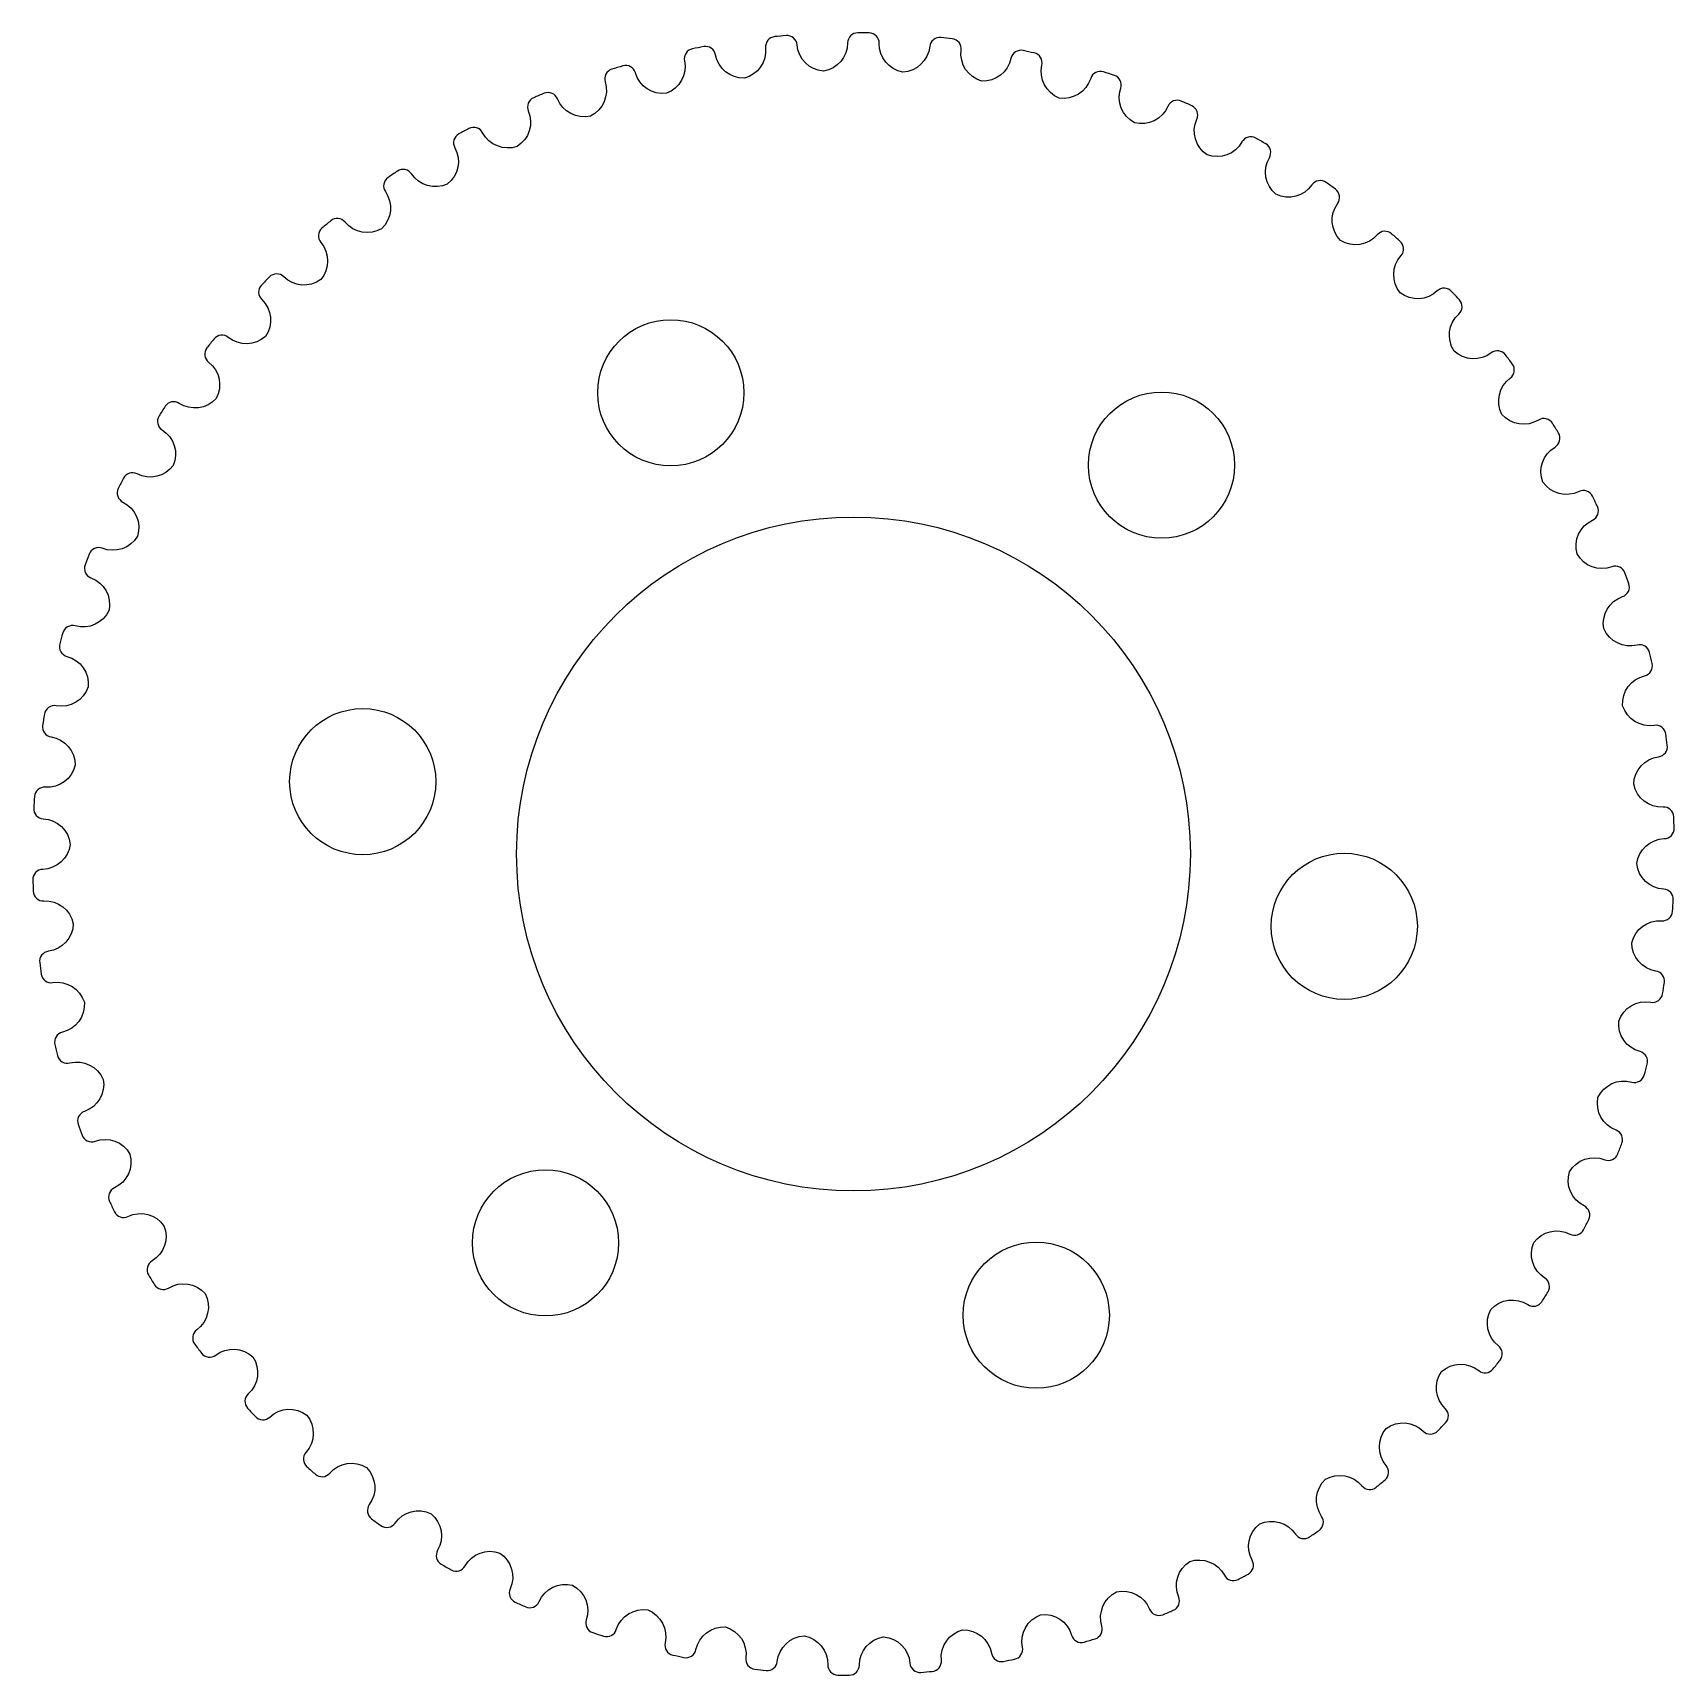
# Model space of a CAD drawing. Header units: millimetres. Extents: x -49 to 9.5, y -8.1 to 50.4.
import ezdxf

# ---------------------------------------------------------------- set-up
doc = ezdxf.new("R2010")
doc.units = ezdxf.units.MM

msp = doc.modelspace()

# ---------------------------------------------------------------- linework, layer by layer
msp.add_lwpolyline([(-4.01, -3.102, 0.414703), (-3.509, -3.202, 0.003497), (-3.17, -2.972, 0.414703), (-3.078, -2.47, -0.36832), (-2.944, -1.152, -0.36832), (-1.64, -1.385, 0.414703), (-1.132, -1.434, 0.003497), (-0.818, -1.171, 0.414703), (-0.777, -0.662, -0.36832), (-0.777, 0.662, -0.36832), (0.544, 0.563, 0.414703), (1.054, 0.566, 0.003497), (1.34, 0.859, 0.414703), (1.329, 1.369, -0.36832), (1.195, 2.687, -0.36832), (2.519, 2.721, 0.414703), (3.027, 2.776, 0.003497), (3.281, 3.096, 0.414703), (3.219, 3.603, -0.36832), (2.952, 4.9, -0.36832), (4.266, 5.069, 0.414703), (4.766, 5.174, 0.003497), (4.986, 5.519, 0.414703), (4.873, 6.017, -0.36832), (4.477, 7.28, -0.36832), (5.767, 7.581, 0.414703), (6.253, 7.736, 0.003497), (6.438, 8.101, 0.414703), (6.275, 8.585, -0.36832), (5.752, 9.802, -0.36832), (7.005, 10.232, 0.414703), (7.473, 10.436, 0.003497), (7.62, 10.818, 0.414703), (7.409, 11.282, -0.36832), (6.766, 12.441, -0.36832), (7.969, 12.995, 0.414703), (8.415, 13.245, 0.003497), (8.522, 13.639, 0.414703), (8.265, 14.081, -0.36832), (7.508, 15.168, -0.36832), (8.649, 15.841, 0.414703), (9.067, 16.135, 0.003497), (9.133, 16.538, 0.414703), (8.833, 16.951, -0.36832), (7.97, 17.956, -0.36832), (9.037, 18.741, 0.414703), (9.423, 19.075, 0.003497), (9.449, 19.484, 0.414703), (9.108, 19.864, -0.36832), (8.148, 20.777, -0.36832), (9.13, 21.666, 0.414703), (9.48, 22.037, 0.003497), (9.464, 22.446, 0.414703), (9.087, 22.79, -0.36832), (8.039, 23.601, -0.36832), (8.927, 24.585, 0.414703), (9.237, 24.99, 0.003497), (9.18, 25.395, 0.414703), (8.77, 25.699, -0.36832), (7.646, 26.4, -0.36832), (8.429, 27.468, 0.414703), (8.697, 27.903, 0.003497), (8.599, 28.3, 0.414703), (8.16, 28.561, -0.36832), (6.971, 29.144, -0.36832), (7.642, 30.286, 0.414703), (7.864, 30.746, 0.003497), (7.727, 31.131, 0.414703), (7.264, 31.346, -0.36832), (6.022, 31.806, -0.36832), (6.574, 33.011, 0.414703), (6.749, 33.49, 0.003497), (6.573, 33.86, 0.414703), (6.091, 34.027, -0.36832), (4.808, 34.359, -0.36832), (5.236, 35.613, 0.414703), (5.361, 36.108, 0.003497), (5.149, 36.457, 0.414703), (4.652, 36.575, -0.36832), (3.343, 36.776, -0.36832), (3.641, 38.066, 0.414703), (3.716, 38.571, 0.003497), (3.469, 38.898, 0.414703), (2.963, 38.964, -0.36832), (1.64, 39.032, -0.36832), (1.807, 40.346, 0.414703), (1.83, 40.856, 0.003497), (1.552, 41.156, 0.414703), (1.041, 41.171, -0.36832), (-0.282, 41.104, -0.36832), (-0.249, 42.428, 0.414703), (-0.278, 42.938, 0.003497), (-0.585, 43.208, 0.414703), (-1.094, 43.171, -0.36832), (-2.403, 42.971, -0.36832), (-2.505, 44.292, 0.414703), (-2.585, 44.796, 0.003497), (-2.918, 45.034, 0.414703), (-3.421, 44.946, -0.36832), (-4.703, 44.614, -0.36832), (-4.938, 45.917, 0.414703), (-5.068, 46.411, 0.003497), (-5.424, 46.614, 0.414703), (-5.915, 46.476, -0.36832), (-7.157, 46.016, -0.36832), (-7.523, 47.289, 0.414703), (-7.703, 47.767, 0.003497), (-8.076, 47.932, 0.414703), (-8.551, 47.745, -0.36832), (-9.741, 47.162, -0.36832), (-10.233, 48.392, 0.414703), (-10.46, 48.849, 0.003497), (-10.849, 48.976, 0.414703), (-11.303, 48.742, -0.36832), (-12.427, 48.041, -0.36832), (-13.041, 49.215, 0.414703), (-13.313, 49.646, 0.003497), (-13.713, 49.734, 0.414703), (-14.141, 49.455, -0.36832), (-15.188, 48.644, -0.36832), (-15.918, 49.749, 0.414703), (-16.232, 50.151, 0.003497), (-16.639, 50.198, 0.414703), (-17.036, 49.877, -0.36832), (-17.996, 48.964, -0.36832), (-18.834, 49.99, 0.414703), (-19.188, 50.358, 0.003497), (-19.597, 50.363, 0.414703), (-19.959, 50.004, -0.36832), (-20.822, 48.999, -0.36832), (-21.76, 49.935, 0.414703), (-22.149, 50.265, 0.003497), (-22.556, 50.229, 0.414703), (-22.881, 49.834, -0.36832), (-23.637, 48.747, -0.36832), (-24.665, 49.583, 0.414703), (-25.085, 49.873, 0.003497), (-25.487, 49.795, 0.414703), (-25.77, 49.37, -0.36832), (-26.413, 48.212, -0.36832), (-27.519, 48.94, 0.414703), (-27.967, 49.186, 0.003497), (-28.359, 49.068, 0.414703), (-28.597, 48.617, -0.36832), (-29.119, 47.399, -0.36832), (-30.294, 48.012, 0.414703), (-30.764, 48.21, 0.003497), (-31.142, 48.054, 0.414703), (-31.334, 47.581, -0.36832), (-31.73, 46.317, -0.36832), (-32.961, 46.807, 0.414703), (-33.448, 46.957, 0.003497), (-33.809, 46.763, 0.414703), (-33.951, 46.273, -0.36832), (-34.218, 44.975, -0.36832), (-35.492, 45.339, 0.414703), (-35.992, 45.439, 0.003497), (-36.331, 45.209, 0.414703), (-36.423, 44.707, -0.36832), (-36.557, 43.389, -0.36832), (-37.861, 43.622, 0.414703), (-38.369, 43.671, 0.003497), (-38.683, 43.408, 0.414703), (-38.724, 42.899, -0.36832), (-38.724, 41.575, -0.36832), (-40.045, 41.674, 0.414703), (-40.555, 41.672, 0.003497), (-40.841, 41.379, 0.414703), (-40.83, 40.868, -0.36832), (-40.696, 39.55, -0.36832), (-42.02, 39.516, 0.414703), (-42.528, 39.461, 0.003497), (-42.782, 39.141, 0.414703), (-42.72, 38.634, -0.36832), (-42.453, 37.337, -0.36832), (-43.767, 37.168, 0.414703), (-44.267, 37.063, 0.003497), (-44.487, 36.718, 0.414703), (-44.374, 36.221, -0.36832), (-43.978, 34.957, -0.36832), (-45.268, 34.656, 0.414703), (-45.754, 34.501, 0.003497), (-45.939, 34.136, 0.414703), (-45.776, 33.652, -0.36832), (-45.253, 32.435, -0.36832), (-46.507, 32.005, 0.414703), (-46.975, 31.801, 0.003497), (-47.121, 31.42, 0.414703), (-46.91, 30.955, -0.36832), (-46.267, 29.797, -0.36832), (-47.471, 29.243, 0.414703), (-47.916, 28.992, 0.003497), (-48.023, 28.598, 0.414703), (-47.766, 28.157, -0.36832), (-47.009, 27.069, -0.36832), (-48.15, 26.396, 0.414703), (-48.568, 26.103, 0.003497), (-48.635, 25.699, 0.414703), (-48.334, 25.286, -0.36832), (-47.471, 24.281, -0.36832), (-48.539, 23.496, 0.414703), (-48.924, 23.162, 0.003497), (-48.95, 22.753, 0.414703), (-48.609, 22.373, -0.36832), (-47.649, 21.46, -0.36832), (-48.631, 20.572, 0.414703), (-48.981, 20.2, 0.003497), (-48.965, 19.791, 0.414703), (-48.588, 19.447, -0.36832), (-47.541, 18.636, -0.36832), (-48.428, 17.653, 0.414703), (-48.738, 17.247, 0.003497), (-48.681, 16.842, 0.414703), (-48.271, 16.538, -0.36832), (-47.147, 15.837, -0.36832), (-47.93, 14.769, 0.414703), (-48.198, 14.334, 0.003497), (-48.1, 13.937, 0.414703), (-47.661, 13.676, -0.36832), (-46.472, 13.093, -0.36832), (-47.143, 11.951, 0.414703), (-47.366, 11.491, 0.003497), (-47.228, 11.106, 0.414703), (-46.765, 10.891, -0.36832), (-45.523, 10.431, -0.36832), (-46.075, 9.227, 0.414703), (-46.25, 8.747, 0.003497), (-46.074, 8.377, 0.414703), (-45.592, 8.21, -0.36832), (-44.31, 7.878, -0.36832), (-44.737, 6.624, 0.414703), (-44.862, 6.13, 0.003497), (-44.65, 5.78, 0.414703), (-44.153, 5.662, -0.36832), (-42.844, 5.462, -0.36832), (-43.142, 4.171, 0.414703), (-43.217, 3.666, 0.003497), (-42.971, 3.339, 0.414703), (-42.465, 3.273, -0.36832), (-41.142, 3.206, -0.36832), (-41.308, 1.891, 0.414703), (-41.331, 1.381, 0.003497), (-41.053, 1.081, 0.414703), (-40.543, 1.066, -0.36832), (-39.22, 1.133, -0.36832), (-39.252, -0.191, 0.414703), (-39.224, -0.701, 0.003497), (-38.916, -0.971, 0.414703), (-38.407, -0.934, -0.36832), (-37.098, -0.734, -0.36832), (-36.996, -2.054, 0.414703), (-36.916, -2.559, 0.003497), (-36.583, -2.796, 0.414703), (-36.08, -2.709, -0.36832), (-34.798, -2.377, -0.36832), (-34.563, -3.68, 0.414703), (-34.433, -4.174, 0.003497), (-34.078, -4.377, 0.414703), (-33.586, -4.238, -0.36832), (-32.344, -3.778, -0.36832), (-31.978, -5.052, 0.414703), (-31.799, -5.529, 0.003497), (-31.425, -5.695, 0.414703), (-30.95, -5.508, -0.36832), (-29.761, -4.925, -0.36832), (-29.268, -6.154, 0.414703), (-29.041, -6.612, 0.003497), (-28.652, -6.739, 0.414703), (-28.199, -6.504, -0.36832), (-27.074, -5.804, -0.36832), (-26.46, -6.977, 0.414703), (-26.188, -7.409, 0.003497), (-25.788, -7.496, 0.414703), (-25.361, -7.217, -0.36832), (-24.313, -6.407, -0.36832), (-23.583, -7.512, 0.414703), (-23.269, -7.914, 0.003497), (-22.862, -7.96, 0.414703), (-22.465, -7.64, -0.36832), (-21.505, -6.727, -0.36832), (-20.667, -7.753, 0.414703), (-20.313, -8.121, 0.003497), (-19.904, -8.126, 0.414703), (-19.542, -7.767, -0.36832), (-18.679, -6.762, -0.36832), (-17.742, -7.697, 0.414703), (-17.352, -8.028, 0.003497), (-16.945, -7.992, 0.414703), (-16.621, -7.597, -0.36832), (-15.864, -6.51, -0.36832), (-14.837, -7.346, 0.414703), (-14.416, -7.636, 0.003497), (-14.014, -7.558, 0.414703), (-13.732, -7.133, -0.36832), (-13.089, -5.975, -0.36832), (-11.982, -6.703, 0.414703), (-11.534, -6.949, 0.003497), (-11.143, -6.831, 0.414703), (-10.904, -6.379, -0.36832), (-10.382, -5.162, -0.36832), (-9.207, -5.774, 0.414703), (-8.737, -5.973, 0.003497), (-8.359, -5.817, 0.414703), (-8.168, -5.343, -0.36832), (-7.771, -4.079, -0.36832), (-6.541, -4.57, 0.414703), (-6.053, -4.72, 0.003497), (-5.693, -4.526, 0.414703), (-5.55, -4.036, -0.36832), (-5.283, -2.738, -0.36832)], format="xyb", close=True)
for centre, radius in [((-26.26, 37.545), 2.603), ((-8.779, 34.969), 2.603), ((-19.751, 21.119), 12), ((-37.231, 23.695), 2.603), ((-2.27, 18.543), 2.603), ((-30.722, 7.268), 2.603), ((-13.241, 4.692), 2.603)]:
    msp.add_circle(centre, radius)

doc.saveas('drawing.dxf')
